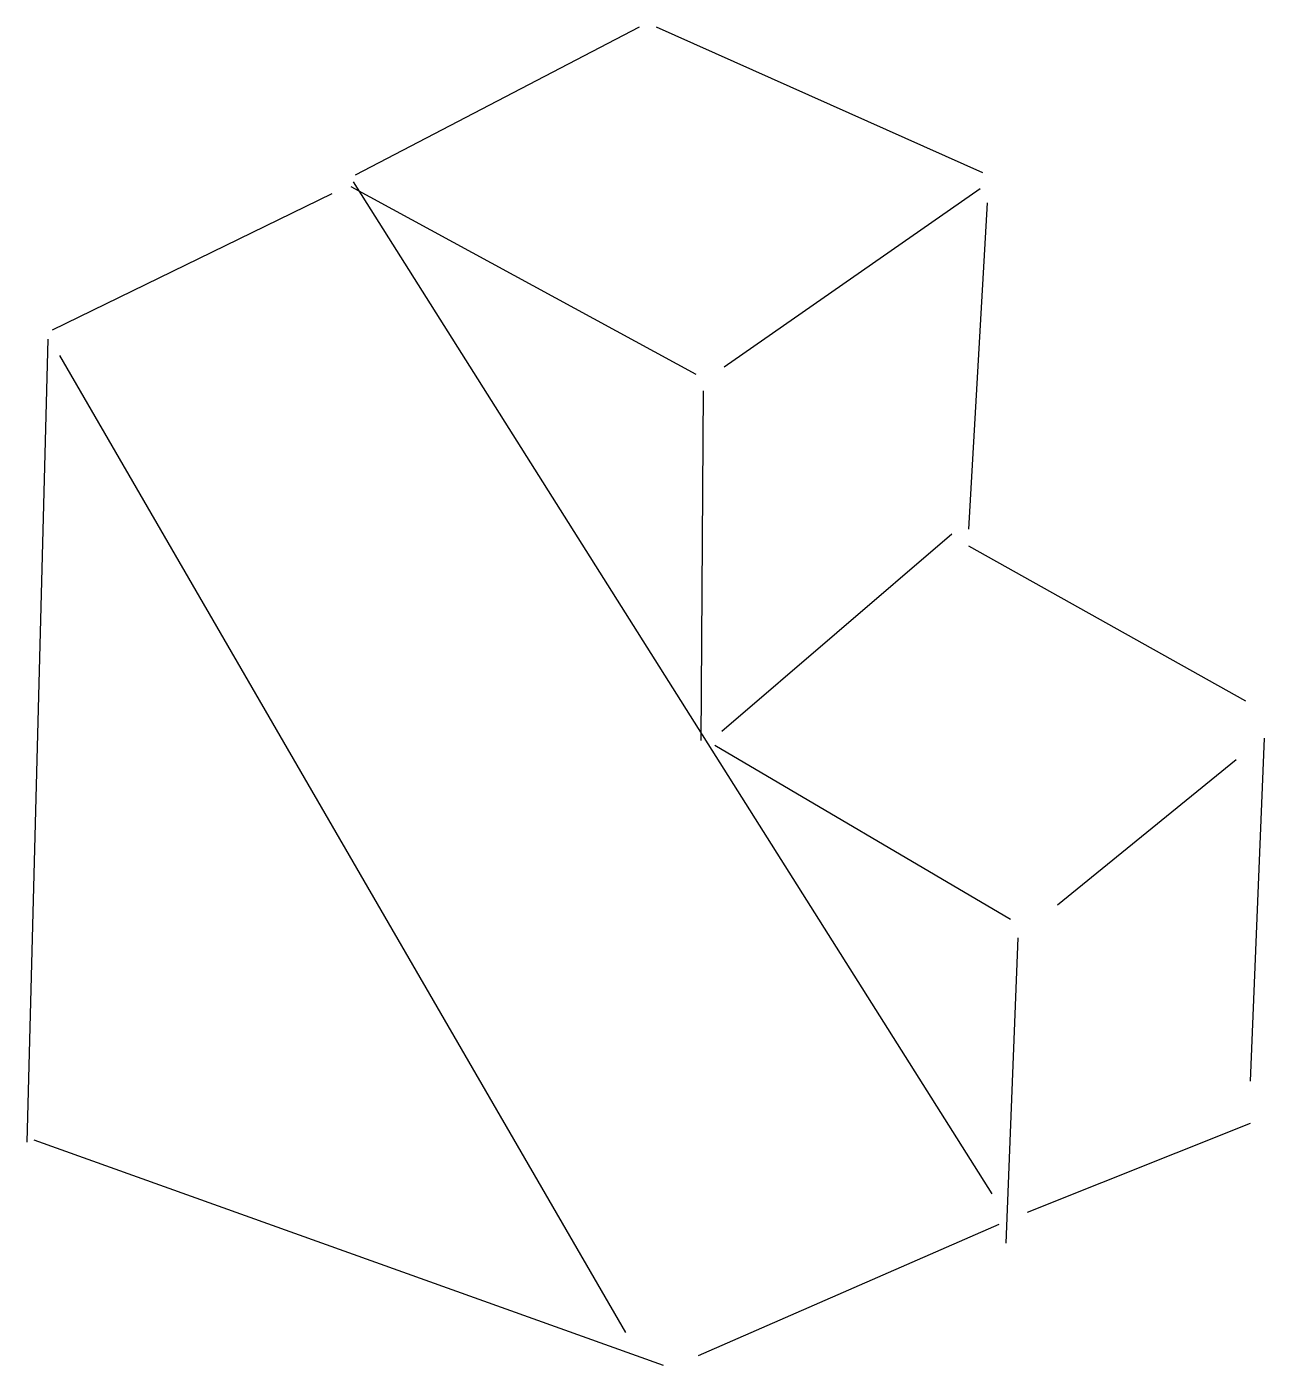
# Model space of a CAD drawing. Header units: metres. Extents: x -155 to 166, y -169 to 178.
import ezdxf

# ---------------------------------------------------------------- set-up
doc = ezdxf.new("R2010")
doc.units = ezdxf.units.M

msp = doc.modelspace()

# ---------------------------------------------------------------- linework, layer by layer
at = {"color": 0, "linetype": 'CONTINUOUS'}
for p, q in [((-69.783596, 139.567192), (3.961514, 177.963407)), ((8.22776, 177.963407), (92.943218, 140.176656)), ((-71.002524, 136.519874), (18.588644, 87.762776)), ((-70.39306, 137.738801), (95.381073, -124.940063)), ((92.333754, 135.91041), (25.902208, 89.591167)), ((-148.404416, 99.342587), (-75.878233, 134.691483)), ((94.162145, 132.253628), (89.286435, 47.53817)), ((-149.623344, 96.904732), (-155.108517, -111.531861)), ((-146.576025, 92.638486), (0.304732, -160.898423)), ((20.417035, 83.49653), (19.807571, -7.313565)), ((25.292744, -4.87571), (85.020189, 46.319243)), ((89.286435, 43.271924), (161.203155, 3.047319)), ((166.078864, -6.704101), (162.422082, -95.685804)), ((23.464353, -8.532492), (100.256782, -53.632808)), ((112.446057, -49.976025), (158.7653, -12.189274)), ((102.085174, -58.508517), (99.037855, -137.738801)), ((162.422082, -106.656151), (104.523028, -129.815773)), ((-153.280126, -110.922397), (10.056151, -169.430915)), ((97.209464, -132.863091), (19.198107, -166.99306))]:
    msp.add_line(p, q, dxfattribs=at)

doc.saveas('drawing.dxf')
